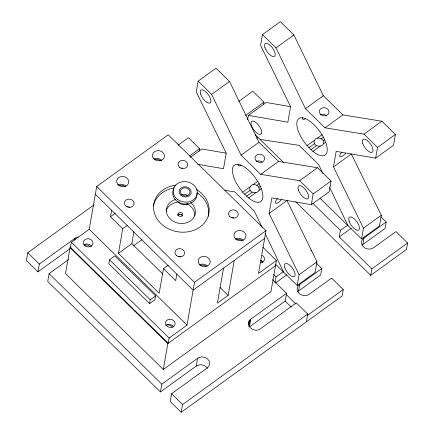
<?xml version="1.0" encoding="UTF-8"?>
<svg xmlns="http://www.w3.org/2000/svg" width="434" height="434" viewBox="0 0 434 434"><rect width="100%" height="100%" fill="white"/><g stroke="black" fill="none" stroke-linecap="round" stroke-linejoin="round"><path stroke-width="0.65" d="M272.53 279.572L286.532 293.297L250.776 319.142C243.995 324.437 253.744 333.372 259.852 329.184L296.308 302.883L307.717 314.064L306.361 321.844M94.167 204.756L27.76 252.762L26.403 260.541L37.953 271.863L69.912 248.758M37.953 271.863L39.31 264.084L75.06 238.239A7.291 6.125 9.9 0 1 78.397 236.942M68.588 259.57L49.085 273.664L47.729 281.444L160.45 391.935L196.201 366.09L197.557 358.31A7.291 6.125 9.9 0 1 207.81 359.227A7.291 6.125 9.9 0 1 207.338 367.896L171.582 393.741L170.226 401.521L181.222 412.3L342.111 295.999L343.245 289.516L331.587 278.091L309.079 294.366A7.291 6.125 9.9 0 1 298.847 293.183A7.291 6.125 9.9 0 1 299.634 284.547L321.816 268.51L316.695 263.492M71.149 246.897L70.048 247.689L65.523 273.621L163.309 369.47L270.962 291.648L276.393 260.53L262.841 247.244M71.355 242.215L70.449 247.402L168.229 343.251L169.135 338.064L187.011 325.142L194.481 282.355L265.988 230.666L168.202 134.817L96.695 186.506L89.23 229.293L71.355 242.215L169.135 338.064M74.724 240.181L75.06 238.239M168.3 265.174L163.472 268.662L159.169 293.297L118.428 253.358L122.73 228.723L110.507 216.745L111.636 210.262M109.493 259.82L108.809 263.709L149.556 303.648L154.916 299.769L155.594 295.879L114.853 255.946L109.493 259.82L150.235 299.758L149.556 303.648M118.428 253.358L131.838 243.669L133.927 231.685M275.454 264.143L297.198 285.458L299.08 274.7L269.118 213.447L271.83 197.888L311.297 204.685L329.173 191.763L331.05 181.005L317.525 167.746L278.552 161.421L258.995 142.254L229.521 81.478L215.996 68.219L198.116 81.142L196.239 91.905L226.201 153.159L223.483 168.718L197.833 164.296M176.822 274.163L175.694 280.641L163.472 268.662M199.135 151.298L199.591 148.705L188.421 137.757L178.13 145.195M163.309 369.47L167.833 343.538L275.487 265.716M160.45 391.935L161.806 384.155L197.557 358.31M181.222 412.3L182.584 404.521L307.717 314.064M247.602 119.827L248.378 115.395L266.254 102.473L290.59 106.666L287.84 122.193L248.378 115.395M319.983 198.192L361.555 238.939L363.432 228.175L333.475 166.922L336.187 151.368L375.654 158.166L393.529 145.244L395.407 134.48L381.882 121.222L342.903 114.901L323.346 95.735L293.878 34.959L280.348 21.7L262.472 34.622L260.595 45.386L290.558 106.639M223.51 268.169L217.401 303.176L228.127 295.418L234.235 260.416M263.492 104.773L263.943 102.18L252.778 91.232L238.689 101.415M248.188 324.475L248.525 322.533M248.411 324.914L249.094 321.024M248.861 326.851L250.103 319.722M265.988 230.666L258.518 273.453L276.393 260.53M250.776 319.142L249.42 326.921L285.171 301.077L286.532 293.297M275.01 282.756L276.035 276.892L283.619 271.407M311.297 204.685L313.174 193.927L331.05 181.005M297.615 291.751A7.291 6.125 9.9 0 1 298.505 291.03L299.634 284.547M269.118 213.447L286.993 200.524L316.956 261.778L315.079 272.536L297.198 285.458M321.816 268.51L320.683 274.993L298.505 291.03M295.722 201.815L370.712 275.324L371.846 268.841L339.252 236.888L340.392 230.367L347.97 224.888M375.654 158.166L377.531 147.403L395.407 134.48M361.972 245.232A7.291 6.125 9.9 0 1 362.857 244.505L363.99 238.022L386.168 221.991L381.052 216.973M333.475 166.922L351.35 153.999L381.307 215.253L379.43 226.016L361.555 238.939M386.168 221.991L385.039 228.474L362.857 244.505M363.99 238.022A7.291 6.125 9.9 0 0 363.198 246.658A7.291 6.125 9.9 0 0 373.435 247.841L395.944 231.572L407.597 242.997L406.468 249.479L370.712 275.324M238.136 164.123L238.168 165.576A4.883 2.192 -49.3 0 0 239.655 165.859L240.365 165.636A4.703 2.577 -53.5 0 0 241.114 165.245M302.666 117.223L302.525 119.057A4.883 2.192 -49.3 0 0 304.012 119.339L304.722 119.117A4.703 2.577 -53.5 0 0 305.471 118.726M250.152 186.739C252.355 182.128 261.018 185.546 258.984 190.38C256.608 195.137 247.532 192.094 250.152 186.739L242.649 192.164L248.53 197.931A22.476 9.423 54.1 0 0 261.366 188.942A22.476 9.423 54.1 0 0 236.297 164.35A22.476 9.423 54.1 0 0 242.649 192.164M314.509 140.22C316.711 135.603 325.375 139.026 323.341 143.855C320.959 148.612 311.889 145.574 314.509 140.22L307.006 145.645L312.887 151.412A22.476 9.423 54.1 0 0 325.717 142.423A22.476 9.423 54.1 0 0 300.654 117.831A22.476 9.423 54.1 0 0 307.006 145.645M313.174 193.927L299.65 180.669L260.671 174.349L241.114 155.177L211.646 94.4L229.521 81.478M377.531 147.403L364.001 134.144L325.028 127.824L305.471 108.657L275.997 47.881L293.878 34.959M189.349 156.104L199.591 148.705M245.622 115.428L263.943 102.18M190.521 157.216L201.897 148.992L226.233 153.186M110.507 216.745L115.39 213.213M122.73 228.723L127.553 225.235M256.716 138.202L257.796 137.415M241.114 155.177L258.995 142.254M305.471 108.657L323.346 95.735M133.346 245.975L142.113 239.639M260.671 174.349L278.552 161.421M325.028 127.824L342.903 114.901M253.022 184.667L257.845 181.179M317.379 138.148L322.202 134.659M244.57 194.286L250.125 190.271M256.89 185.378L259.413 183.555M308.921 147.766L314.482 143.746M321.241 138.858L323.769 137.035M246.539 196.222L252.083 192.213M258.876 187.304L260.384 186.213M310.896 149.697L316.44 145.694M323.227 140.784L324.74 139.688M248.53 197.931L255.952 192.566M258.984 190.38L261.637 188.459M312.887 151.412L320.308 146.046M323.341 143.855L325.462 142.325M299.65 180.669L317.525 167.746M364.001 134.144L381.882 121.222M150.235 299.758L155.594 295.879M264.626 238.445L193.125 290.134L95.339 194.286M275.438 283.017L286.814 274.798M339.252 236.888L351.171 228.273M299.08 274.7L316.956 261.778M363.432 228.175L381.307 215.253M307.489 315.361L343.245 289.516M371.846 268.841L407.597 242.997M320.748 114.858C322.657 114.088 325.071 114.278 326.596 115.748M256.396 161.377C258.306 160.607 260.715 160.797 262.244 162.273M260.026 139.417L299.069 145.347L318.627 164.519L322.994 173.6M224.785 190.358L234.713 191.866L254.27 211.038L262.131 227.389M262.472 34.622L275.997 47.881M255.192 134.681L283.717 162.642M198.116 81.142L211.646 94.4M312.919 203.443L340.392 230.367M310.825 250.098L311.786 251.047M273.626 274.527L276.035 276.892M286.402 294.686L295.988 304.082M285.073 300.974L291.36 307.142M219.978 287.433L228.127 295.418M96.695 186.506L194.481 282.355M131.838 243.669L162.994 274.207M89.23 229.293L187.011 325.142M70.048 247.689L167.833 343.538M27.76 252.762L39.31 264.084M49.085 273.664L161.806 384.155M171.582 393.741L182.584 404.521M329.688 187.526L348.03 225.68M265.044 233.443L283.673 272.199M84.918 245.145A4.861 4.085 9.9 0 1 89.67 246.159M165.761 325.223A4.861 4.085 9.9 0 1 172.282 327.307M260.606 260.622A4.731 3.977 9.9 0 1 262.25 262.234M196.89 193.423A12.147 10.21 9.9 0 1 182.877 203.839A12.147 10.21 9.9 0 1 173.839 189.029M187.727 203.774A6.076 5.105 9.9 0 1 178.602 201.962M181.873 194.589A4.861 4.085 9.9 0 1 187.662 195.799M196.418 189.517A27.939 23.485 9.9 0 1 199.873 227.107A27.939 23.485 9.9 0 1 156.414 217.808A27.939 23.485 9.9 0 1 176.063 185.161M154.412 158.784A6.076 5.105 9.9 0 1 161.643 160.33M199.179 264.968A6.076 5.105 9.9 0 1 207.316 265.993M235.195 238.971A6.076 5.105 9.9 0 1 243.284 240.371M127.563 206.882A4.861 4.085 9.9 0 1 130.021 207.403M178.195 256.402A4.861 4.085 9.9 0 1 180.642 256.971M181.39 168.115A4.861 4.085 9.9 0 1 182.649 168.283M231.398 217.646A4.861 4.085 9.9 0 1 233.883 218.036M117.614 185.139A6.076 5.105 9.9 0 1 126.11 186.414M166.124 211.152A14.577 12.255 9.9 0 1 179.562 202.092M186.908 203.785A14.577 12.255 9.9 0 1 194.79 216.11M190.597 202.521A14.577 12.255 9.9 0 1 189.994 221.221A14.577 12.255 9.9 0 1 168.278 216.642A14.577 12.255 9.9 0 1 175.803 199.401M153.419 206.085A27.939 23.485 9.9 0 1 174.425 187.911M196.971 192.739A27.939 23.485 9.9 0 1 208.358 216.273M177.788 215.389A2.43 2.04 9.9 0 1 180.088 214.32A2.43 2.04 9.9 0 1 182.258 215.779M177.761 215.009A2.675 2.246 9.9 0 1 178.217 214.591M178.797 214.287A2.675 2.246 9.9 0 1 179.454 214.13M181.45 214.559A2.675 2.246 9.9 0 1 182.589 216.045M345.779 153.273A5.468 1.877 -45.6 0 1 340.245 156.761A5.468 1.877 -45.6 0 1 341.759 152.101M281.422 199.792A5.468 1.877 -45.6 0 1 275.894 203.28A5.468 1.877 -45.6 0 1 277.402 198.62M196.201 366.09A7.291 6.125 9.9 0 1 207.533 368.379M262.196 255.36A4.861 4.085 9.9 0 1 264.458 259.608A4.861 4.085 9.9 0 1 260.818 262.782M261.29 260.546A4.861 4.085 9.9 0 1 263.015 262.169M84.006 244.841A4.861 4.085 9.9 0 1 91.563 246.366M166.249 325.256A4.861 4.085 9.9 0 1 173.757 326.986M200.204 265.657A4.861 4.085 9.9 0 1 206.079 266.335M154.623 159.869A4.861 4.085 9.9 0 1 160.477 160.721M119.176 185.584A4.861 4.085 9.9 0 1 124.965 186.794M235.96 239.812A4.861 4.085 9.9 0 1 241.83 240.49M177.511 199.412A12.147 10.21 9.9 0 0 197.123 194.15A12.147 10.21 9.9 0 0 180.94 182.058A12.147 10.21 9.9 0 0 177.511 199.412M180.924 195.289A6.076 5.105 9.9 0 0 191.036 193.488A6.076 5.105 9.9 0 0 183.62 186.842A6.076 5.105 9.9 0 0 180.924 195.289M181.596 194.437A4.861 4.085 9.9 0 0 189.794 193.38A4.861 4.085 9.9 0 0 184.195 187.808A4.861 4.085 9.9 0 0 181.596 194.437M117.977 184.515A6.076 5.105 9.9 0 0 128.339 183.75A6.076 5.105 9.9 0 0 121.851 176.454A6.076 5.105 9.9 0 0 117.977 184.515M153.951 158.904A6.076 5.105 9.9 0 0 164.209 157.64A6.076 5.105 9.9 0 0 157.265 150.641A6.076 5.105 9.9 0 0 153.951 158.904M199.738 264.675A6.076 5.105 9.9 0 0 209.969 263.292A6.076 5.105 9.9 0 0 202.911 256.375A6.076 5.105 9.9 0 0 199.738 264.675M235.277 238.613A6.076 5.105 9.9 0 0 245.617 237.702A6.076 5.105 9.9 0 0 238.988 230.492A6.076 5.105 9.9 0 0 235.277 238.613M126.099 206.15A4.861 4.085 9.9 0 0 134.019 204.224A4.861 4.085 9.9 0 0 127.683 199.255A4.861 4.085 9.9 0 0 126.099 206.15M176.535 255.61A4.861 4.085 9.9 0 0 184.515 253.836A4.861 4.085 9.9 0 0 178.309 248.753A4.861 4.085 9.9 0 0 176.535 255.61M179.578 167.264A4.861 4.085 9.9 0 0 187.602 165.62A4.861 4.085 9.9 0 0 181.504 160.444A4.861 4.085 9.9 0 0 179.578 167.264M229.597 216.289A4.861 4.085 9.9 0 0 237.897 215.736A4.861 4.085 9.9 0 0 232.754 209.866A4.861 4.085 9.9 0 0 229.597 216.289M178.77 215.915A2.43 2.04 9.9 0 0 182.703 214.895A2.43 2.04 9.9 0 0 179.497 212.454A2.43 2.04 9.9 0 0 178.77 215.915M251.378 125.361A7.899 3.309 54.1 0 0 260.552 134.356A7.899 3.309 54.1 0 0 257.069 123.538A7.899 3.309 54.1 0 0 251.378 125.361M264.957 47.572A7.899 3.309 54.1 0 0 274.131 56.561A7.899 3.309 54.1 0 0 270.648 45.749A7.899 3.309 54.1 0 0 264.957 47.572M349.164 221.21A7.899 3.309 54.1 0 0 358.338 230.204A7.899 3.309 54.1 0 0 354.855 219.387A7.899 3.309 54.1 0 0 349.164 221.21M362.737 143.421A7.899 3.309 54.1 0 0 371.911 152.41A7.899 3.309 54.1 0 0 368.428 141.598A7.899 3.309 54.1 0 0 362.737 143.421M320.628 114.381A4.861 4.085 9.9 0 0 328.804 113.231A4.861 4.085 9.9 0 0 323.124 107.724A4.861 4.085 9.9 0 0 320.628 114.381M200.6 94.091A7.899 3.309 54.1 0 0 209.774 103.086A7.899 3.309 54.1 0 0 206.291 92.268A7.899 3.309 54.1 0 0 200.6 94.091M284.807 267.729A7.899 3.309 54.1 0 0 293.981 276.724A7.899 3.309 54.1 0 0 290.498 265.906A7.899 3.309 54.1 0 0 284.807 267.729M298.386 189.94A7.899 3.309 54.1 0 0 307.56 198.935A7.899 3.309 54.1 0 0 304.077 188.117A7.899 3.309 54.1 0 0 298.386 189.94M256.277 160.9A4.861 4.085 9.9 0 0 264.452 159.755A4.861 4.085 9.9 0 0 258.772 154.244A4.861 4.085 9.9 0 0 256.277 160.9M166.613 325.825A4.861 4.085 9.9 0 0 174.853 324.947A4.861 4.085 9.9 0 0 169.412 319.272A4.861 4.085 9.9 0 0 166.613 325.825M84.597 245.438A4.861 4.085 9.9 0 0 92.784 244.326A4.861 4.085 9.9 0 0 87.136 238.792A4.861 4.085 9.9 0 0 84.597 245.438"/></g></svg>
